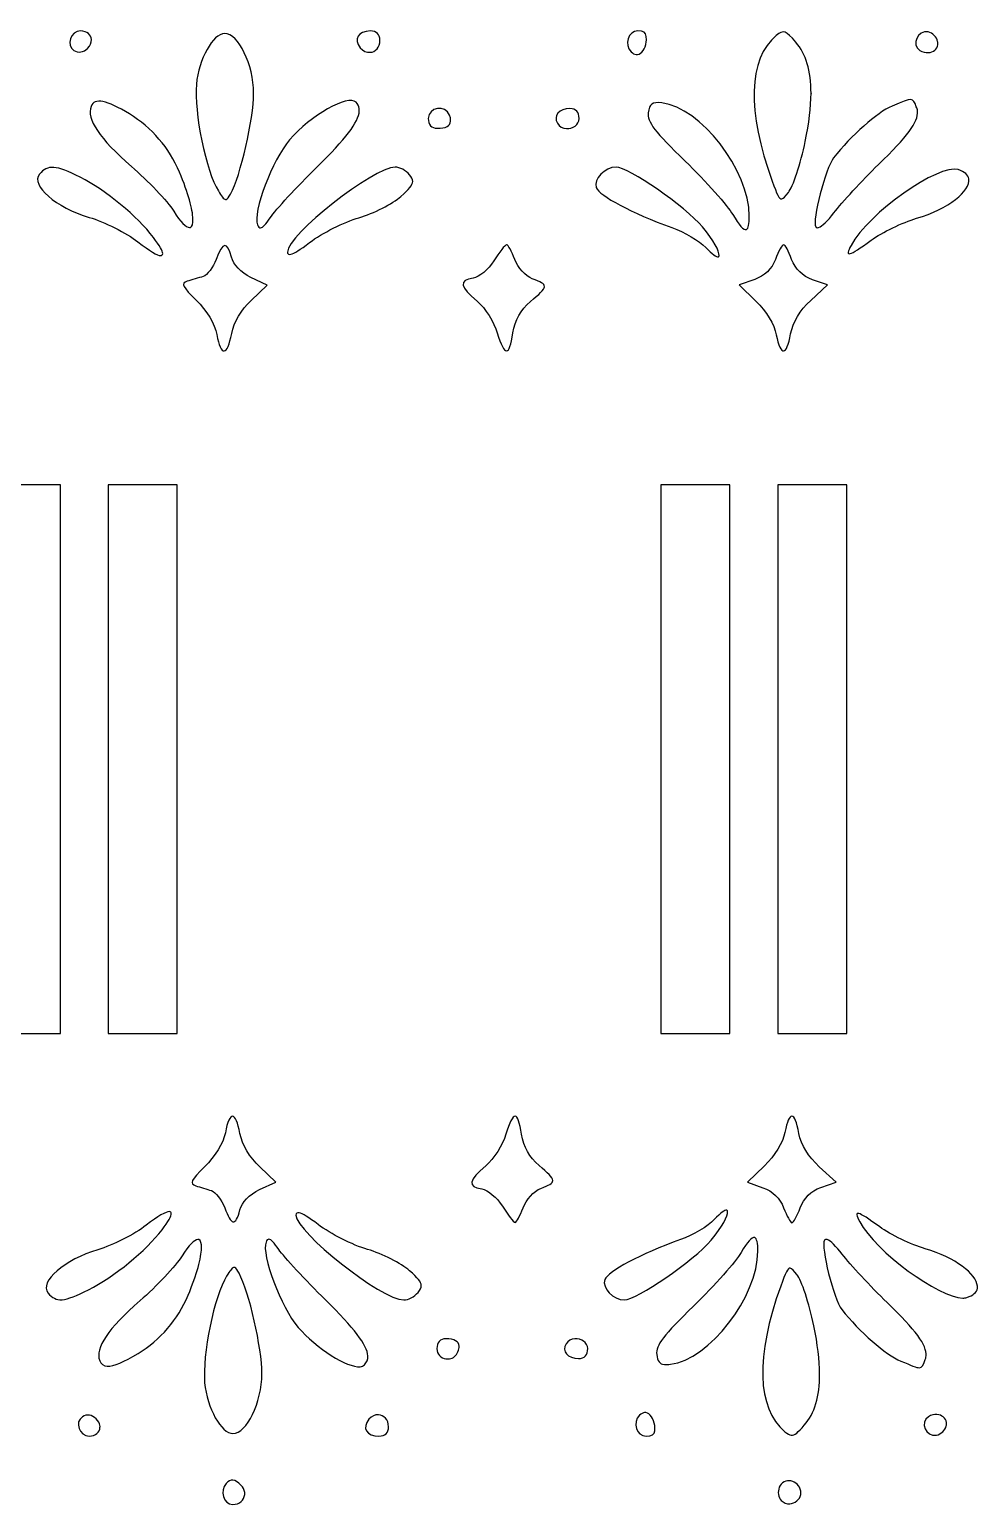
# Model space of a CAD drawing. Header units: centimetres. Extents: x -10 to 10, y -12.4 to 12.4.
# Drawn here: x -2.669 to -0.205, y -12.237 to -8.403 of the extents above; entities that cross this region are included whole.
import ezdxf

# ---------------------------------------------------------------- set-up
doc = ezdxf.new("R2010")
doc.units = ezdxf.units.CM
doc.header["$MEASUREMENT"] = 0
doc.layers.add('Layer 1', color=7, linetype='Continuous')

msp = doc.modelspace()

# ---------------------------------------------------------------- linework, layer by layer
at = {"layer": 'Layer 1', "color": 37, "lineweight": 25}
for points, knots in [([(-2.5084, -8.42909), (-2.508, -8.43642), (-2.51094, -8.44486), (-2.51832, -8.45224), (-2.51832, -8.45224), (-2.52375, -8.45767), (-2.52955, -8.46036), (-2.53568, -8.46134), (-2.53568, -8.46134), (-2.5418, -8.46232), (-2.54833, -8.46064), (-2.55387, -8.45721), (-2.55387, -8.45721), (-2.57538, -8.44391), (-2.56229, -8.40677), (-2.53651, -8.40677), (-2.53651, -8.40677), (-2.51917, -8.40677), (-2.50907, -8.41688), (-2.5084, -8.42909)], [0, 0, 0, 0, 0.1666667, 0.1666667, 0.1666667, 0.1666667, 0.3333333, 0.3333333, 0.3333333, 0.3333333, 0.5, 0.5, 0.5, 0.5, 0.6666667, 0.6666667, 0.6666667, 0.6666667, 1, 1, 1, 1]), ([(-2.08672, -8.56883), (-2.08672, -8.63597), (-2.1206, -8.78362), (-2.14708, -8.83093), (-2.14708, -8.83093), (-2.15125, -8.83838), (-2.15478, -8.84351), (-2.15783, -8.84499), (-2.15783, -8.84499), (-2.15884, -8.84548), (-2.15923, -8.84525), (-2.16032, -8.84499), (-2.16032, -8.84499), (-2.16468, -8.84392), (-2.16973, -8.83646), (-2.17851, -8.82267), (-2.17851, -8.82267), (-2.20997, -8.77325), (-2.2424, -8.61677), (-2.23556, -8.54568), (-2.23556, -8.54568), (-2.2292, -8.47945), (-2.19261, -8.41339), (-2.16197, -8.41339), (-2.16197, -8.41339), (-2.12634, -8.41339), (-2.08673, -8.49434), (-2.08673, -8.56883), (-2.08673, -8.56883), (-2.08673, -8.56883), (-2.08672, -8.56883), (-2.08672, -8.56883)], [0, 0, 0, 0, 0.1111111, 0.1111111, 0.1111111, 0.1111111, 0.2222222, 0.2222222, 0.2222222, 0.2222222, 0.3333333, 0.3333333, 0.3333333, 0.3333333, 0.4444444, 0.4444444, 0.4444444, 0.4444444, 0.5555556, 0.5555556, 0.5555556, 0.5555556, 0.6666667, 0.6666667, 0.6666667, 0.6666667, 0.7777778, 0.7777778, 0.7777778, 0.7777778, 1, 1, 1, 1]), ([(-1.75848, -8.43075), (-1.75848, -8.44986), (-1.77011, -8.46147), (-1.78411, -8.46217), (-1.78411, -8.46217), (-1.79251, -8.46259), (-1.80258, -8.45922), (-1.80974, -8.45059), (-1.80974, -8.45059), (-1.82829, -8.42823), (-1.81514, -8.40677), (-1.78328, -8.40677), (-1.78328, -8.40677), (-1.76765, -8.40677), (-1.75848, -8.4155), (-1.75848, -8.43075)], [0, 0, 0, 0, 0.2, 0.2, 0.2, 0.2, 0.4, 0.4, 0.4, 0.4, 0.6, 0.6, 0.6, 0.6, 1, 1, 1, 1]), ([(-1.06642, -8.42083), (-1.06602, -8.42437), (-1.06565, -8.42973), (-1.06642, -8.43489), (-1.06642, -8.43489), (-1.06917, -8.45359), (-1.07816, -8.46593), (-1.08875, -8.46796), (-1.08875, -8.46796), (-1.09026, -8.46825), (-1.09132, -8.46812), (-1.09288, -8.46796), (-1.09288, -8.46796), (-1.097, -8.46759), (-1.10152, -8.46511), (-1.10528, -8.46135), (-1.10528, -8.46135), (-1.12475, -8.44188), (-1.11356, -8.40678), (-1.08792, -8.40678), (-1.08792, -8.40678), (-1.07318, -8.40678), (-1.06761, -8.41022), (-1.06642, -8.42084), (-1.06642, -8.42084), (-1.06642, -8.42084), (-1.06642, -8.42083), (-1.06642, -8.42083)], [0, 0, 0, 0, 0.125, 0.125, 0.125, 0.125, 0.25, 0.25, 0.25, 0.25, 0.375, 0.375, 0.375, 0.375, 0.5, 0.5, 0.5, 0.5, 0.625, 0.625, 0.625, 0.625, 0.75, 0.75, 0.75, 0.75, 1, 1, 1, 1]), ([(-0.63813, -8.56883), (-0.63839, -8.6043), (-0.64309, -8.64638), (-0.65301, -8.69368), (-0.65301, -8.69368), (-0.66533, -8.75236), (-0.68495, -8.81212), (-0.69683, -8.8268), (-0.69683, -8.8268), (-0.70485, -8.83672), (-0.7099, -8.84236), (-0.71419, -8.84334), (-0.71419, -8.84334), (-0.72135, -8.84497), (-0.7264, -8.83166), (-0.73899, -8.79704), (-0.73899, -8.79704), (-0.80518, -8.61505), (-0.80139, -8.47906), (-0.72824, -8.41836), (-0.72824, -8.41836), (-0.7096, -8.40289), (-0.70356, -8.40577), (-0.6778, -8.43572), (-0.6778, -8.43572), (-0.65078, -8.46714), (-0.63772, -8.50973), (-0.63811, -8.56884), (-0.63811, -8.56884), (-0.63811, -8.56884), (-0.63813, -8.56883), (-0.63813, -8.56883)], [0, 0, 0, 0, 0.1111111, 0.1111111, 0.1111111, 0.1111111, 0.2222222, 0.2222222, 0.2222222, 0.2222222, 0.3333333, 0.3333333, 0.3333333, 0.3333333, 0.4444444, 0.4444444, 0.4444444, 0.4444444, 0.5555556, 0.5555556, 0.5555556, 0.5555556, 0.6666667, 0.6666667, 0.6666667, 0.6666667, 0.7777778, 0.7777778, 0.7777778, 0.7777778, 1, 1, 1, 1]), ([(-0.30823, -8.44232), (-0.30992, -8.45394), (-0.32054, -8.46185), (-0.33303, -8.46299), (-0.33303, -8.46299), (-0.34053, -8.46367), (-0.34762, -8.46199), (-0.35535, -8.4572), (-0.35535, -8.4572), (-0.37828, -8.44303), (-0.36083, -8.40405), (-0.33385, -8.40924), (-0.33385, -8.40924), (-0.32175, -8.41157), (-0.31121, -8.42284), (-0.30905, -8.43404), (-0.30905, -8.43404), (-0.30847, -8.43704), (-0.30783, -8.43965), (-0.30823, -8.44231), (-0.30823, -8.44231), (-0.30823, -8.44231), (-0.30823, -8.44232), (-0.30823, -8.44232)], [0, 0, 0, 0, 0.1428571, 0.1428571, 0.1428571, 0.1428571, 0.2857143, 0.2857143, 0.2857143, 0.2857143, 0.4285714, 0.4285714, 0.4285714, 0.4285714, 0.5714286, 0.5714286, 0.5714286, 0.5714286, 0.7142857, 0.7142857, 0.7142857, 0.7142857, 1, 1, 1, 1]), ([(-2.24465, -8.89542), (-2.24439, -8.90729), (-2.24653, -8.91588), (-2.25126, -8.91774), (-2.25126, -8.91774), (-2.25224, -8.91813), (-2.25256, -8.91785), (-2.25375, -8.91774), (-2.25375, -8.91774), (-2.26214, -8.917), (-2.27658, -8.90357), (-2.29426, -8.87557), (-2.29426, -8.87557), (-2.31141, -8.8484), (-2.36141, -8.79624), (-2.40423, -8.75899), (-2.40423, -8.75899), (-2.48752, -8.68655), (-2.52169, -8.63517), (-2.50924, -8.60272), (-2.50924, -8.60272), (-2.50041, -8.5797), (-2.46898, -8.58637), (-2.4092, -8.62256), (-2.4092, -8.62256), (-2.35181, -8.6573), (-2.3061, -8.71075), (-2.27939, -8.77387), (-2.27939, -8.77387), (-2.25636, -8.8283), (-2.24499, -8.8708), (-2.24466, -8.89541), (-2.24466, -8.89541), (-2.24466, -8.89541), (-2.24465, -8.89542), (-2.24465, -8.89542)], [0, 0, 0, 0, 0.1, 0.1, 0.1, 0.1, 0.2, 0.2, 0.2, 0.2, 0.3, 0.3, 0.3, 0.3, 0.4, 0.4, 0.4, 0.4, 0.5, 0.5, 0.5, 0.5, 0.6, 0.6, 0.6, 0.6, 0.7, 0.7, 0.7, 0.7, 0.8, 0.8, 0.8, 0.8, 1, 1, 1, 1]), ([(-1.81222, -8.60851), (-1.81193, -8.61061), (-1.81222, -8.61277), (-1.81222, -8.61512), (-1.81222, -8.61512), (-1.81378, -8.64332), (-1.84815, -8.68781), (-1.92219, -8.76064), (-1.92219, -8.76064), (-1.97518, -8.81275), (-2.02943, -8.87163), (-2.04373, -8.8921), (-2.04373, -8.8921), (-2.05585, -8.90945), (-2.06303, -8.91795), (-2.06853, -8.91856), (-2.06853, -8.91856), (-2.07183, -8.91893), (-2.07482, -8.91628), (-2.0768, -8.91112), (-2.0768, -8.91112), (-2.08954, -8.87791), (-2.03825, -8.74206), (-1.99329, -8.68953), (-1.99329, -8.68953), (-1.93923, -8.62638), (-1.84132, -8.57113), (-1.82048, -8.59196), (-1.82048, -8.59196), (-1.8157, -8.59674), (-1.8131, -8.60221), (-1.81221, -8.6085), (-1.81221, -8.6085), (-1.81221, -8.6085), (-1.81222, -8.60851), (-1.81222, -8.60851)], [0, 0, 0, 0, 0.1, 0.1, 0.1, 0.1, 0.2, 0.2, 0.2, 0.2, 0.3, 0.3, 0.3, 0.3, 0.4, 0.4, 0.4, 0.4, 0.5, 0.5, 0.5, 0.5, 0.6, 0.6, 0.6, 0.6, 0.7, 0.7, 0.7, 0.7, 0.8, 0.8, 0.8, 0.8, 1, 1, 1, 1]), ([(-0.36115, -8.61513), (-0.35919, -8.64375), (-0.38773, -8.68143), (-0.46285, -8.75404), (-0.46285, -8.75404), (-0.50599, -8.79573), (-0.55758, -8.85253), (-0.57861, -8.87972), (-0.57861, -8.87972), (-0.59459, -8.90038), (-0.60957, -8.91506), (-0.6183, -8.91775), (-0.6183, -8.91775), (-0.62121, -8.91865), (-0.62462, -8.91791), (-0.62574, -8.9161), (-0.62574, -8.9161), (-0.63576, -8.89989), (-0.60026, -8.76308), (-0.57944, -8.73668), (-0.57944, -8.73668), (-0.53394, -8.67902), (-0.46645, -8.61827), (-0.4273, -8.60191), (-0.4273, -8.60191), (-0.37257, -8.57904), (-0.37375, -8.57936), (-0.36446, -8.60356), (-0.36446, -8.60356), (-0.363, -8.60735), (-0.36143, -8.61104), (-0.36115, -8.61514), (-0.36115, -8.61514), (-0.36115, -8.61514), (-0.36115, -8.61513), (-0.36115, -8.61513)], [0, 0, 0, 0, 0.1, 0.1, 0.1, 0.1, 0.2, 0.2, 0.2, 0.2, 0.3, 0.3, 0.3, 0.3, 0.4, 0.4, 0.4, 0.4, 0.5, 0.5, 0.5, 0.5, 0.6, 0.6, 0.6, 0.6, 0.7, 0.7, 0.7, 0.7, 0.8, 0.8, 0.8, 0.8, 1, 1, 1, 1]), ([(-1.57492, -8.63415), (-1.57436, -8.6367), (-1.57492, -8.63953), (-1.57492, -8.64159), (-1.57492, -8.64159), (-1.57558, -8.65394), (-1.58729, -8.65978), (-1.60965, -8.65978), (-1.60965, -8.65978), (-1.62439, -8.65978), (-1.6328, -8.65023), (-1.6328, -8.63415), (-1.6328, -8.63415), (-1.6328, -8.60472), (-1.58813, -8.59794), (-1.5774, -8.62588), (-1.5774, -8.62588), (-1.57634, -8.62866), (-1.57547, -8.63159), (-1.57491, -8.63415), (-1.57491, -8.63415), (-1.57491, -8.63415), (-1.57492, -8.63415), (-1.57492, -8.63415)], [0, 0, 0, 0, 0.1428571, 0.1428571, 0.1428571, 0.1428571, 0.2857143, 0.2857143, 0.2857143, 0.2857143, 0.4285714, 0.4285714, 0.4285714, 0.4285714, 0.5714286, 0.5714286, 0.5714286, 0.5714286, 0.7142857, 0.7142857, 0.7142857, 0.7142857, 1, 1, 1, 1]), ([(-1.24088, -8.63415), (-1.24088, -8.6509), (-1.258, -8.66128), (-1.27395, -8.66061), (-1.27395, -8.66061), (-1.28352, -8.66021), (-1.29164, -8.65539), (-1.2971, -8.64655), (-1.2971, -8.64655), (-1.30877, -8.62768), (-1.29261, -8.60852), (-1.26485, -8.60852), (-1.26485, -8.60852), (-1.24875, -8.60852), (-1.24087, -8.61757), (-1.24087, -8.63415), (-1.24087, -8.63415), (-1.24087, -8.63415), (-1.24088, -8.63415), (-1.24088, -8.63415)], [0, 0, 0, 0, 0.1666667, 0.1666667, 0.1666667, 0.1666667, 0.3333333, 0.3333333, 0.3333333, 0.3333333, 0.5, 0.5, 0.5, 0.5, 0.6666667, 0.6666667, 0.6666667, 0.6666667, 1, 1, 1, 1]), ([(-0.79853, -8.88798), (-0.79853, -8.90865), (-0.80038, -8.92079), (-0.80597, -8.92271), (-0.80597, -8.92271), (-0.81314, -8.92517), (-0.82524, -8.91232), (-0.84152, -8.88385), (-0.84152, -8.88385), (-0.85444, -8.86127), (-0.9104, -8.79832), (-0.96554, -8.74494), (-0.96554, -8.74494), (-1.04305, -8.66991), (-1.06469, -8.64191), (-1.06145, -8.61926), (-1.06145, -8.61926), (-1.05817, -8.59635), (-1.05057, -8.59083), (-1.0259, -8.59363), (-1.0259, -8.59363), (-0.92537, -8.605), (-0.79852, -8.76883), (-0.79852, -8.88798), (-0.79852, -8.88798), (-0.79852, -8.88798), (-0.79853, -8.88798), (-0.79853, -8.88798)], [0, 0, 0, 0, 0.125, 0.125, 0.125, 0.125, 0.25, 0.25, 0.25, 0.25, 0.375, 0.375, 0.375, 0.375, 0.5, 0.5, 0.5, 0.5, 0.625, 0.625, 0.625, 0.625, 0.75, 0.75, 0.75, 0.75, 1, 1, 1, 1]), ([(-2.32319, -8.98555), (-2.32345, -8.98829), (-2.32528, -8.99039), (-2.32815, -8.99051), (-2.32815, -8.99051), (-2.33677, -8.99088), (-2.35653, -8.97912), (-2.38768, -8.95496), (-2.38768, -8.95496), (-2.41768, -8.9317), (-2.47498, -8.9027), (-2.51419, -8.89129), (-2.51419, -8.89129), (-2.60032, -8.86625), (-2.66729, -8.80791), (-2.64317, -8.77884), (-2.64317, -8.77884), (-2.62226, -8.75366), (-2.60009, -8.75516), (-2.53734, -8.78711), (-2.53734, -8.78711), (-2.46979, -8.8215), (-2.38904, -8.88849), (-2.34717, -8.94338), (-2.34717, -8.94338), (-2.33071, -8.96496), (-2.32287, -8.97897), (-2.32319, -8.98555)], [0, 0, 0, 0, 0.125, 0.125, 0.125, 0.125, 0.25, 0.25, 0.25, 0.25, 0.375, 0.375, 0.375, 0.375, 0.5, 0.5, 0.5, 0.5, 0.625, 0.625, 0.625, 0.625, 0.75, 0.75, 0.75, 0.75, 1, 1, 1, 1]), ([(-1.67331, -8.79786), (-1.67365, -8.80706), (-1.68263, -8.81772), (-1.7039, -8.83672), (-1.7039, -8.83672), (-1.7256, -8.8561), (-1.77461, -8.88095), (-1.81304, -8.89212), (-1.81304, -8.89212), (-1.85147, -8.90329), (-1.90948, -8.9324), (-1.9412, -8.95661), (-1.9412, -8.95661), (-1.96657, -8.97598), (-1.98142, -8.98554), (-1.98998, -8.9872), (-1.98998, -8.9872), (-1.99511, -8.9882), (-1.99907, -8.98646), (-1.99907, -8.98141), (-1.99907, -8.98141), (-1.99907, -8.9364), (-1.77623, -8.76098), (-1.71878, -8.76065), (-1.71878, -8.76065), (-1.70747, -8.76057), (-1.69087, -8.76928), (-1.68157, -8.78049), (-1.68157, -8.78049), (-1.67611, -8.78708), (-1.67311, -8.79233), (-1.6733, -8.79785), (-1.6733, -8.79785), (-1.6733, -8.79785), (-1.67331, -8.79786), (-1.67331, -8.79786)], [0, 0, 0, 0, 0.1, 0.1, 0.1, 0.1, 0.2, 0.2, 0.2, 0.2, 0.3, 0.3, 0.3, 0.3, 0.4, 0.4, 0.4, 0.4, 0.5, 0.5, 0.5, 0.5, 0.6, 0.6, 0.6, 0.6, 0.7, 0.7, 0.7, 0.7, 0.8, 0.8, 0.8, 0.8, 1, 1, 1, 1]), ([(-0.87708, -8.99051), (-0.87734, -8.99243), (-0.87708, -8.99355), (-0.87872, -8.99382), (-0.87872, -8.99382), (-0.88341, -8.99464), (-0.8951, -8.98761), (-0.91179, -8.96984), (-0.91179, -8.96984), (-0.92834, -8.95223), (-0.96747, -8.9292), (-0.99943, -8.91775), (-0.99943, -8.91775), (-1.10452, -8.8801), (-1.18785, -8.83538), (-1.19621, -8.81357), (-1.19621, -8.81357), (-1.20452, -8.79192), (-1.17345, -8.76065), (-1.14495, -8.76065), (-1.14495, -8.76065), (-1.11282, -8.76065), (-0.96545, -8.86258), (-0.92005, -8.91609), (-0.92005, -8.91609), (-0.89074, -8.95064), (-0.8758, -8.98062), (-0.87706, -8.9905), (-0.87706, -8.9905), (-0.87706, -8.9905), (-0.87708, -8.99051), (-0.87708, -8.99051)], [0, 0, 0, 0, 0.1111111, 0.1111111, 0.1111111, 0.1111111, 0.2222222, 0.2222222, 0.2222222, 0.2222222, 0.3333333, 0.3333333, 0.3333333, 0.3333333, 0.4444444, 0.4444444, 0.4444444, 0.4444444, 0.5555556, 0.5555556, 0.5555556, 0.5555556, 0.6666667, 0.6666667, 0.6666667, 0.6666667, 0.7777778, 0.7777778, 0.7777778, 0.7777778, 1, 1, 1, 1]), ([(-0.22803, -8.79124), (-0.2234, -8.82228), (-0.28018, -8.8695), (-0.36363, -8.89377), (-0.36363, -8.89377), (-0.40016, -8.90438), (-0.45352, -8.93029), (-0.48187, -8.95082), (-0.48187, -8.95082), (-0.51188, -8.97256), (-0.52867, -8.98343), (-0.53644, -8.98555), (-0.53644, -8.98555), (-0.5442, -8.98766), (-0.54262, -8.9802), (-0.53395, -8.96405), (-0.53395, -8.96405), (-0.48924, -8.8805), (-0.30614, -8.75113), (-0.25531, -8.76727), (-0.25531, -8.76727), (-0.23891, -8.77247), (-0.22957, -8.78091), (-0.22803, -8.79125), (-0.22803, -8.79125), (-0.22803, -8.79125), (-0.22803, -8.79124), (-0.22803, -8.79124)], [0, 0, 0, 0, 0.125, 0.125, 0.125, 0.125, 0.25, 0.25, 0.25, 0.25, 0.375, 0.375, 0.375, 0.375, 0.5, 0.5, 0.5, 0.5, 0.625, 0.625, 0.625, 0.625, 0.75, 0.75, 0.75, 0.75, 1, 1, 1, 1]), ([(-2.05117, -9.0674), (-2.05117, -9.0674), (-2.09334, -9.10709), (-2.09334, -9.10709), (-2.09334, -9.10709), (-2.11946, -9.13173), (-2.13832, -9.16397), (-2.14378, -9.19308), (-2.14378, -9.19308), (-2.14934, -9.22275), (-2.15678, -9.23812), (-2.16362, -9.23856), (-2.16362, -9.23856), (-2.17046, -9.23899), (-2.17717, -9.22473), (-2.18264, -9.19557), (-2.18264, -9.19557), (-2.18778, -9.16814), (-2.20862, -9.13326), (-2.23556, -9.1071), (-2.23556, -9.1071), (-2.27145, -9.07224), (-2.27625, -9.0628), (-2.25954, -9.05749), (-2.25954, -9.05749), (-2.24819, -9.05388), (-2.22923, -9.04858), (-2.2182, -9.04509), (-2.2182, -9.04509), (-2.20716, -9.0416), (-2.19216, -9.02127), (-2.1843, -9.00044), (-2.1843, -9.00044), (-2.16684, -8.95418), (-2.15517, -8.95261), (-2.14461, -8.99465), (-2.14461, -8.99465), (-2.13971, -9.01419), (-2.12037, -9.03507), (-2.09418, -9.04757), (-2.09418, -9.04757), (-2.09418, -9.04757), (-2.05119, -9.06741), (-2.05119, -9.06741), (-2.05119, -9.06741), (-2.05119, -9.06741), (-2.05117, -9.0674), (-2.05117, -9.0674)], [0, 0, 0, 0, 0.0769231, 0.0769231, 0.0769231, 0.0769231, 0.1538462, 0.1538462, 0.1538462, 0.1538462, 0.2307692, 0.2307692, 0.2307692, 0.2307692, 0.3076923, 0.3076923, 0.3076923, 0.3076923, 0.3846154, 0.3846154, 0.3846154, 0.3846154, 0.4615385, 0.4615385, 0.4615385, 0.4615385, 0.5384615, 0.5384615, 0.5384615, 0.5384615, 0.6153846, 0.6153846, 0.6153846, 0.6153846, 0.6923077, 0.6923077, 0.6923077, 0.6923077, 0.7692308, 0.7692308, 0.7692308, 0.7692308, 0.8461538, 0.8461538, 0.8461538, 0.8461538, 1, 1, 1, 1]), ([(-1.33101, -9.07153), (-1.33172, -9.07951), (-1.34427, -9.09094), (-1.36739, -9.11039), (-1.36739, -9.11039), (-1.39292, -9.13187), (-1.40755, -9.15819), (-1.41287, -9.19142), (-1.41287, -9.19142), (-1.41788, -9.22274), (-1.42284, -9.23853), (-1.42941, -9.23855), (-1.42941, -9.23855), (-1.43596, -9.23857), (-1.44398, -9.22281), (-1.45339, -9.19142), (-1.45339, -9.19142), (-1.46156, -9.16413), (-1.48475, -9.127), (-1.50548, -9.10956), (-1.50548, -9.10956), (-1.55041, -9.07175), (-1.55445, -9.05467), (-1.51623, -9.0492), (-1.51623, -9.0492), (-1.50071, -9.04698), (-1.47649, -9.02686), (-1.46249, -9.00455), (-1.46249, -9.00455), (-1.44848, -8.98223), (-1.4331, -8.96265), (-1.42942, -8.96238), (-1.42942, -8.96238), (-1.42573, -8.96211), (-1.41577, -8.97964), (-1.40792, -9.00041), (-1.40792, -9.00041), (-1.39993, -9.02157), (-1.38078, -9.04387), (-1.36244, -9.05085), (-1.36244, -9.05085), (-1.34173, -9.05873), (-1.33031, -9.06354), (-1.33102, -9.07152), (-1.33102, -9.07152), (-1.33102, -9.07152), (-1.33101, -9.07153), (-1.33101, -9.07153)], [0, 0, 0, 0, 0.0769231, 0.0769231, 0.0769231, 0.0769231, 0.1538462, 0.1538462, 0.1538462, 0.1538462, 0.2307692, 0.2307692, 0.2307692, 0.2307692, 0.3076923, 0.3076923, 0.3076923, 0.3076923, 0.3846154, 0.3846154, 0.3846154, 0.3846154, 0.4615385, 0.4615385, 0.4615385, 0.4615385, 0.5384615, 0.5384615, 0.5384615, 0.5384615, 0.6153846, 0.6153846, 0.6153846, 0.6153846, 0.6923077, 0.6923077, 0.6923077, 0.6923077, 0.7692308, 0.7692308, 0.7692308, 0.7692308, 0.8461538, 0.8461538, 0.8461538, 0.8461538, 1, 1, 1, 1]), ([(-0.59513, -9.06657), (-0.59513, -9.06657), (-0.63895, -9.10708), (-0.63895, -9.10708), (-0.63895, -9.10708), (-0.66715, -9.13291), (-0.68543, -9.16403), (-0.69104, -9.1939), (-0.69104, -9.1939), (-0.69654, -9.22323), (-0.70272, -9.23818), (-0.70923, -9.23855), (-0.70923, -9.23855), (-0.71575, -9.23892), (-0.72288, -9.22498), (-0.72825, -9.19638), (-0.72825, -9.19638), (-0.73319, -9.17004), (-0.75483, -9.13514), (-0.78117, -9.10956), (-0.78117, -9.10956), (-0.78117, -9.10956), (-0.82499, -9.06657), (-0.82499, -9.06657), (-0.82499, -9.06657), (-0.82499, -9.06657), (-0.78448, -9.05251), (-0.78448, -9.05251), (-0.78448, -9.05251), (-0.75882, -9.04357), (-0.74014, -9.02533), (-0.73074, -9.00042), (-0.73074, -9.00042), (-0.72281, -8.9794), (-0.71315, -8.96239), (-0.70924, -8.96239), (-0.70924, -8.96239), (-0.70534, -8.96239), (-0.6965, -8.9794), (-0.68857, -9.00042), (-0.68857, -9.00042), (-0.67913, -9.02543), (-0.65997, -9.04428), (-0.634, -9.05334), (-0.634, -9.05334), (-0.634, -9.05334), (-0.59514, -9.06657), (-0.59514, -9.06657), (-0.59514, -9.06657), (-0.59514, -9.06657), (-0.59513, -9.06657), (-0.59513, -9.06657)], [0, 0, 0, 0, 0.0714286, 0.0714286, 0.0714286, 0.0714286, 0.1428571, 0.1428571, 0.1428571, 0.1428571, 0.2142857, 0.2142857, 0.2142857, 0.2142857, 0.2857143, 0.2857143, 0.2857143, 0.2857143, 0.3571429, 0.3571429, 0.3571429, 0.3571429, 0.4285714, 0.4285714, 0.4285714, 0.4285714, 0.5, 0.5, 0.5, 0.5, 0.5714286, 0.5714286, 0.5714286, 0.5714286, 0.6428571, 0.6428571, 0.6428571, 0.6428571, 0.7142857, 0.7142857, 0.7142857, 0.7142857, 0.7857143, 0.7857143, 0.7857143, 0.7857143, 0.8571429, 0.8571429, 0.8571429, 0.8571429, 1, 1, 1, 1]), ([(-2.58861, -9.58665), (-2.58861, -9.58665), (-2.58861, -11.01292), (-2.58861, -11.01292), (-2.58861, -11.01292), (-2.58861, -11.01292), (-2.76886, -11.01292), (-2.76886, -11.01292), (-2.76886, -11.01292), (-2.76886, -11.01292), (-2.76886, -9.58665), (-2.76886, -9.58665), (-2.76886, -9.58665), (-2.76886, -9.58665), (-2.58861, -9.58665), (-2.58861, -9.58665)], [0, 0, 0, 0, 0.2, 0.2, 0.2, 0.2, 0.4, 0.4, 0.4, 0.4, 0.6, 0.6, 0.6, 0.6, 1, 1, 1, 1]), ([(-2.28516, -9.58665), (-2.28516, -9.58665), (-2.28516, -11.01292), (-2.28516, -11.01292), (-2.28516, -11.01292), (-2.28516, -11.01292), (-2.46458, -11.01292), (-2.46458, -11.01292), (-2.46458, -11.01292), (-2.46458, -11.01292), (-2.46458, -9.58665), (-2.46458, -9.58665), (-2.46458, -9.58665), (-2.46458, -9.58665), (-2.28516, -9.58665), (-2.28516, -9.58665)], [0, 0, 0, 0, 0.2, 0.2, 0.2, 0.2, 0.4, 0.4, 0.4, 0.4, 0.6, 0.6, 0.6, 0.6, 1, 1, 1, 1]), ([(-0.84897, -9.58665), (-0.84897, -9.58665), (-0.84897, -11.01292), (-0.84897, -11.01292), (-0.84897, -11.01292), (-0.84897, -11.01292), (-1.02839, -11.01292), (-1.02839, -11.01292), (-1.02839, -11.01292), (-1.02839, -11.01292), (-1.02839, -9.58665), (-1.02839, -9.58665), (-1.02839, -9.58665), (-1.02839, -9.58665), (-0.84897, -9.58665), (-0.84897, -9.58665)], [0, 0, 0, 0, 0.2, 0.2, 0.2, 0.2, 0.4, 0.4, 0.4, 0.4, 0.6, 0.6, 0.6, 0.6, 1, 1, 1, 1]), ([(-0.5447, -9.58665), (-0.5447, -9.58665), (-0.5447, -11.01292), (-0.5447, -11.01292), (-0.5447, -11.01292), (-0.5447, -11.01292), (-0.72412, -11.01292), (-0.72412, -11.01292), (-0.72412, -11.01292), (-0.72412, -11.01292), (-0.72412, -9.58665), (-0.72412, -9.58665), (-0.72412, -9.58665), (-0.72412, -9.58665), (-0.5447, -9.58665), (-0.5447, -9.58665)], [0, 0, 0, 0, 0.2, 0.2, 0.2, 0.2, 0.4, 0.4, 0.4, 0.4, 0.6, 0.6, 0.6, 0.6, 1, 1, 1, 1]), ([(-2.02885, -11.39904), (-2.02885, -11.39904), (-2.07184, -11.41888), (-2.07184, -11.41888), (-2.07184, -11.41888), (-2.09804, -11.43138), (-2.11738, -11.45225), (-2.12228, -11.4718), (-2.12228, -11.4718), (-2.12756, -11.49282), (-2.13407, -11.50345), (-2.14047, -11.50239), (-2.14047, -11.50239), (-2.14686, -11.50133), (-2.15324, -11.48914), (-2.16197, -11.46601), (-2.16197, -11.46601), (-2.16983, -11.44518), (-2.18566, -11.42485), (-2.1967, -11.42136), (-2.1967, -11.42136), (-2.20774, -11.41787), (-2.22587, -11.41257), (-2.23721, -11.40896), (-2.23721, -11.40896), (-2.25392, -11.40364), (-2.24995, -11.3942), (-2.21406, -11.35935), (-2.21406, -11.35935), (-2.18713, -11.33319), (-2.16546, -11.29832), (-2.16032, -11.27088), (-2.16032, -11.27088), (-2.15485, -11.24172), (-2.14814, -11.22746), (-2.1413, -11.22789), (-2.1413, -11.22789), (-2.13446, -11.22832), (-2.12785, -11.2437), (-2.12228, -11.27337), (-2.12228, -11.27337), (-2.11682, -11.30247), (-2.09714, -11.33472), (-2.07102, -11.35936), (-2.07102, -11.35936), (-2.07102, -11.35936), (-2.02885, -11.39905), (-2.02885, -11.39905), (-2.02885, -11.39905), (-2.02885, -11.39905), (-2.02885, -11.39904), (-2.02885, -11.39904)], [0, 0, 0, 0, 0.0714286, 0.0714286, 0.0714286, 0.0714286, 0.1428571, 0.1428571, 0.1428571, 0.1428571, 0.2142857, 0.2142857, 0.2142857, 0.2142857, 0.2857143, 0.2857143, 0.2857143, 0.2857143, 0.3571429, 0.3571429, 0.3571429, 0.3571429, 0.4285714, 0.4285714, 0.4285714, 0.4285714, 0.5, 0.5, 0.5, 0.5, 0.5714286, 0.5714286, 0.5714286, 0.5714286, 0.6428571, 0.6428571, 0.6428571, 0.6428571, 0.7142857, 0.7142857, 0.7142857, 0.7142857, 0.7857143, 0.7857143, 0.7857143, 0.7857143, 0.8571429, 0.8571429, 0.8571429, 0.8571429, 1, 1, 1, 1]), ([(-1.30951, -11.39491), (-1.3088, -11.40289), (-1.31939, -11.40771), (-1.3401, -11.41558), (-1.3401, -11.41558), (-1.35844, -11.42255), (-1.37841, -11.44485), (-1.3864, -11.46602), (-1.3864, -11.46602), (-1.39424, -11.4868), (-1.40337, -11.50432), (-1.40707, -11.50405), (-1.40707, -11.50405), (-1.41075, -11.50379), (-1.42614, -11.4842), (-1.44014, -11.46188), (-1.44014, -11.46188), (-1.45415, -11.43957), (-1.47836, -11.41945), (-1.49388, -11.41723), (-1.49388, -11.41723), (-1.5321, -11.41176), (-1.52806, -11.39468), (-1.48313, -11.35687), (-1.48313, -11.35687), (-1.4624, -11.33943), (-1.43921, -11.3023), (-1.43104, -11.27501), (-1.43104, -11.27501), (-1.42163, -11.24362), (-1.41361, -11.22786), (-1.40706, -11.22788), (-1.40706, -11.22788), (-1.4005, -11.2279), (-1.39553, -11.24369), (-1.39052, -11.27501), (-1.39052, -11.27501), (-1.38521, -11.30824), (-1.37057, -11.33456), (-1.34505, -11.35604), (-1.34505, -11.35604), (-1.32193, -11.37549), (-1.3102, -11.38692), (-1.3095, -11.3949), (-1.3095, -11.3949), (-1.3095, -11.3949), (-1.30951, -11.39491), (-1.30951, -11.39491)], [0, 0, 0, 0, 0.0769231, 0.0769231, 0.0769231, 0.0769231, 0.1538462, 0.1538462, 0.1538462, 0.1538462, 0.2307692, 0.2307692, 0.2307692, 0.2307692, 0.3076923, 0.3076923, 0.3076923, 0.3076923, 0.3846154, 0.3846154, 0.3846154, 0.3846154, 0.4615385, 0.4615385, 0.4615385, 0.4615385, 0.5384615, 0.5384615, 0.5384615, 0.5384615, 0.6153846, 0.6153846, 0.6153846, 0.6153846, 0.6923077, 0.6923077, 0.6923077, 0.6923077, 0.7692308, 0.7692308, 0.7692308, 0.7692308, 0.8461538, 0.8461538, 0.8461538, 0.8461538, 1, 1, 1, 1]), ([(-0.57281, -11.39987), (-0.57281, -11.39987), (-0.6125, -11.4131), (-0.6125, -11.4131), (-0.6125, -11.4131), (-0.63847, -11.42216), (-0.6568, -11.441), (-0.66624, -11.46602), (-0.66624, -11.46602), (-0.67417, -11.48704), (-0.68383, -11.50488), (-0.68774, -11.50488), (-0.68774, -11.50488), (-0.69165, -11.50488), (-0.70131, -11.48704), (-0.70924, -11.46602), (-0.70924, -11.46602), (-0.71864, -11.44111), (-0.73732, -11.42287), (-0.76298, -11.41393), (-0.76298, -11.41393), (-0.76298, -11.41393), (-0.80349, -11.39987), (-0.80349, -11.39987), (-0.80349, -11.39987), (-0.80349, -11.39987), (-0.75884, -11.35688), (-0.75884, -11.35688), (-0.75884, -11.35688), (-0.7325, -11.3313), (-0.71087, -11.2964), (-0.70592, -11.27006), (-0.70592, -11.27006), (-0.70056, -11.24145), (-0.69425, -11.22752), (-0.68773, -11.22789), (-0.68773, -11.22789), (-0.68121, -11.22826), (-0.67504, -11.24321), (-0.66954, -11.27254), (-0.66954, -11.27254), (-0.66394, -11.30241), (-0.64483, -11.33352), (-0.61662, -11.35936), (-0.61662, -11.35936), (-0.61662, -11.35936), (-0.5728, -11.39987), (-0.5728, -11.39987), (-0.5728, -11.39987), (-0.5728, -11.39987), (-0.57281, -11.39987), (-0.57281, -11.39987)], [0, 0, 0, 0, 0.0714286, 0.0714286, 0.0714286, 0.0714286, 0.1428571, 0.1428571, 0.1428571, 0.1428571, 0.2142857, 0.2142857, 0.2142857, 0.2142857, 0.2857143, 0.2857143, 0.2857143, 0.2857143, 0.3571429, 0.3571429, 0.3571429, 0.3571429, 0.4285714, 0.4285714, 0.4285714, 0.4285714, 0.5, 0.5, 0.5, 0.5, 0.5714286, 0.5714286, 0.5714286, 0.5714286, 0.6428571, 0.6428571, 0.6428571, 0.6428571, 0.7142857, 0.7142857, 0.7142857, 0.7142857, 0.7857143, 0.7857143, 0.7857143, 0.7857143, 0.8571429, 0.8571429, 0.8571429, 0.8571429, 1, 1, 1, 1]), ([(-2.30087, -11.4809), (-2.30053, -11.48748), (-2.30839, -11.50148), (-2.32485, -11.52307), (-2.32485, -11.52307), (-2.36673, -11.57797), (-2.4483, -11.64495), (-2.51585, -11.67934), (-2.51585, -11.67934), (-2.54723, -11.69531), (-2.5686, -11.70383), (-2.58447, -11.70497), (-2.58447, -11.70497), (-2.60035, -11.70611), (-2.6104, -11.7002), (-2.62085, -11.68761), (-2.62085, -11.68761), (-2.64496, -11.65855), (-2.578, -11.6002), (-2.49187, -11.57516), (-2.49187, -11.57516), (-2.45267, -11.56376), (-2.39619, -11.53476), (-2.36619, -11.51149), (-2.36619, -11.51149), (-2.33504, -11.48733), (-2.31445, -11.47557), (-2.30583, -11.47594), (-2.30583, -11.47594), (-2.30296, -11.47607), (-2.30112, -11.47816), (-2.30087, -11.4809)], [0, 0, 0, 0, 0.1111111, 0.1111111, 0.1111111, 0.1111111, 0.2222222, 0.2222222, 0.2222222, 0.2222222, 0.3333333, 0.3333333, 0.3333333, 0.3333333, 0.4444444, 0.4444444, 0.4444444, 0.4444444, 0.5555556, 0.5555556, 0.5555556, 0.5555556, 0.6666667, 0.6666667, 0.6666667, 0.6666667, 0.7777778, 0.7777778, 0.7777778, 0.7777778, 1, 1, 1, 1]), ([(-1.65099, -11.66859), (-1.65073, -11.67411), (-1.6538, -11.67936), (-1.65926, -11.68595), (-1.65926, -11.68595), (-1.66856, -11.69716), (-1.68516, -11.70587), (-1.69647, -11.70579), (-1.69647, -11.70579), (-1.75392, -11.70546), (-1.97676, -11.53003), (-1.97676, -11.48503), (-1.97676, -11.48503), (-1.97676, -11.47997), (-1.97362, -11.47824), (-1.96849, -11.47924), (-1.96849, -11.47924), (-1.95993, -11.4809), (-1.94425, -11.49047), (-1.91888, -11.50983), (-1.91888, -11.50983), (-1.88716, -11.53404), (-1.82915, -11.56315), (-1.79072, -11.57432), (-1.79072, -11.57432), (-1.75229, -11.58549), (-1.70328, -11.61034), (-1.68158, -11.62972), (-1.68158, -11.62972), (-1.66031, -11.64872), (-1.65131, -11.65938), (-1.65099, -11.66858), (-1.65099, -11.66858), (-1.65099, -11.66858), (-1.65099, -11.66859), (-1.65099, -11.66859)], [0, 0, 0, 0, 0.1, 0.1, 0.1, 0.1, 0.2, 0.2, 0.2, 0.2, 0.3, 0.3, 0.3, 0.3, 0.4, 0.4, 0.4, 0.4, 0.5, 0.5, 0.5, 0.5, 0.6, 0.6, 0.6, 0.6, 0.7, 0.7, 0.7, 0.7, 0.8, 0.8, 0.8, 0.8, 1, 1, 1, 1]), ([(-0.85476, -11.47594), (-0.85352, -11.48583), (-0.86844, -11.5158), (-0.89775, -11.55035), (-0.89775, -11.55035), (-0.94315, -11.60386), (-1.09135, -11.70579), (-1.12347, -11.70579), (-1.12347, -11.70579), (-1.15198, -11.70579), (-1.18221, -11.67451), (-1.1739, -11.65287), (-1.1739, -11.65287), (-1.16554, -11.63106), (-1.08221, -11.58634), (-0.97712, -11.54869), (-0.97712, -11.54869), (-0.94516, -11.53724), (-0.90603, -11.51421), (-0.88948, -11.4966), (-0.88948, -11.4966), (-0.87279, -11.47883), (-0.86192, -11.47181), (-0.85724, -11.47262), (-0.85724, -11.47262), (-0.85568, -11.47289), (-0.85502, -11.47401), (-0.85475, -11.47593), (-0.85475, -11.47593), (-0.85475, -11.47593), (-0.85476, -11.47594), (-0.85476, -11.47594)], [0, 0, 0, 0, 0.1111111, 0.1111111, 0.1111111, 0.1111111, 0.2222222, 0.2222222, 0.2222222, 0.2222222, 0.3333333, 0.3333333, 0.3333333, 0.3333333, 0.4444444, 0.4444444, 0.4444444, 0.4444444, 0.5555556, 0.5555556, 0.5555556, 0.5555556, 0.6666667, 0.6666667, 0.6666667, 0.6666667, 0.7777778, 0.7777778, 0.7777778, 0.7777778, 1, 1, 1, 1]), ([(-0.2057, -11.66941), (-0.20544, -11.67147), (-0.20541, -11.67326), (-0.2057, -11.6752), (-0.2057, -11.6752), (-0.20723, -11.68554), (-0.21659, -11.69398), (-0.23298, -11.69918), (-0.23298, -11.69918), (-0.23616, -11.70019), (-0.23958, -11.70092), (-0.24373, -11.70083), (-0.24373, -11.70083), (-0.30591, -11.69956), (-0.4697, -11.58072), (-0.51162, -11.50239), (-0.51162, -11.50239), (-0.52027, -11.48624), (-0.52186, -11.47878), (-0.51411, -11.48089), (-0.51411, -11.48089), (-0.50634, -11.483), (-0.48955, -11.49388), (-0.45954, -11.51562), (-0.45954, -11.51562), (-0.4312, -11.53615), (-0.37783, -11.56205), (-0.3413, -11.57267), (-0.3413, -11.57267), (-0.26307, -11.59542), (-0.20841, -11.63851), (-0.2057, -11.66941)], [0, 0, 0, 0, 0.1111111, 0.1111111, 0.1111111, 0.1111111, 0.2222222, 0.2222222, 0.2222222, 0.2222222, 0.3333333, 0.3333333, 0.3333333, 0.3333333, 0.4444444, 0.4444444, 0.4444444, 0.4444444, 0.5555556, 0.5555556, 0.5555556, 0.5555556, 0.6666667, 0.6666667, 0.6666667, 0.6666667, 0.7777778, 0.7777778, 0.7777778, 0.7777778, 1, 1, 1, 1]), ([(-0.77621, -11.57846), (-0.77621, -11.69761), (-0.90306, -11.86144), (-1.00358, -11.87281), (-1.00358, -11.87281), (-1.00975, -11.87351), (-1.01505, -11.87409), (-1.01929, -11.87364), (-1.01929, -11.87364), (-1.03201, -11.87228), (-1.03668, -11.86436), (-1.03913, -11.84718), (-1.03913, -11.84718), (-1.04237, -11.82453), (-1.02073, -11.79653), (-0.94322, -11.7215), (-0.94322, -11.7215), (-0.88808, -11.66812), (-0.83295, -11.60517), (-0.82002, -11.58259), (-0.82002, -11.58259), (-0.80374, -11.55412), (-0.79164, -11.54127), (-0.78447, -11.54373), (-0.78447, -11.54373), (-0.77888, -11.54564), (-0.7762, -11.55779), (-0.7762, -11.57846), (-0.7762, -11.57846), (-0.7762, -11.57846), (-0.77621, -11.57846), (-0.77621, -11.57846)], [0, 0, 0, 0, 0.1111111, 0.1111111, 0.1111111, 0.1111111, 0.2222222, 0.2222222, 0.2222222, 0.2222222, 0.3333333, 0.3333333, 0.3333333, 0.3333333, 0.4444444, 0.4444444, 0.4444444, 0.4444444, 0.5555556, 0.5555556, 0.5555556, 0.5555556, 0.6666667, 0.6666667, 0.6666667, 0.6666667, 0.7777778, 0.7777778, 0.7777778, 0.7777778, 1, 1, 1, 1]), ([(-2.22232, -11.57102), (-2.22266, -11.59564), (-2.23401, -11.63895), (-2.25705, -11.69339), (-2.25705, -11.69339), (-2.28376, -11.7565), (-2.32947, -11.80996), (-2.38686, -11.8447), (-2.38686, -11.8447), (-2.42422, -11.86731), (-2.45052, -11.87827), (-2.46706, -11.87777), (-2.46706, -11.87777), (-2.47699, -11.87747), (-2.48359, -11.87235), (-2.4869, -11.86371), (-2.4869, -11.86371), (-2.49935, -11.83126), (-2.46519, -11.77988), (-2.38189, -11.70744), (-2.38189, -11.70744), (-2.33908, -11.6702), (-2.28989, -11.61802), (-2.27275, -11.59086), (-2.27275, -11.59086), (-2.25507, -11.56286), (-2.24062, -11.54943), (-2.23223, -11.54869), (-2.23223, -11.54869), (-2.23104, -11.54858), (-2.2299, -11.5483), (-2.22892, -11.54869), (-2.22892, -11.54869), (-2.22418, -11.55055), (-2.22205, -11.55915), (-2.22231, -11.57101), (-2.22231, -11.57101), (-2.22231, -11.57101), (-2.22232, -11.57102), (-2.22232, -11.57102)], [0, 0, 0, 0, 0.0909091, 0.0909091, 0.0909091, 0.0909091, 0.1818182, 0.1818182, 0.1818182, 0.1818182, 0.2727273, 0.2727273, 0.2727273, 0.2727273, 0.3636364, 0.3636364, 0.3636364, 0.3636364, 0.4545455, 0.4545455, 0.4545455, 0.4545455, 0.5454545, 0.5454545, 0.5454545, 0.5454545, 0.6363636, 0.6363636, 0.6363636, 0.6363636, 0.7272727, 0.7272727, 0.7272727, 0.7272727, 0.8181818, 0.8181818, 0.8181818, 0.8181818, 1, 1, 1, 1]), ([(-1.7899, -11.85131), (-1.78937, -11.86071), (-1.79262, -11.86808), (-1.79899, -11.87446), (-1.79899, -11.87446), (-1.80161, -11.87706), (-1.80496, -11.87906), (-1.80974, -11.87942), (-1.80974, -11.87942), (-1.84315, -11.88197), (-1.92366, -11.83215), (-1.97097, -11.77689), (-1.97097, -11.77689), (-2.01593, -11.72436), (-2.06722, -11.58851), (-2.05448, -11.5553), (-2.05448, -11.5553), (-2.0525, -11.55014), (-2.05034, -11.5475), (-2.04704, -11.54786), (-2.04704, -11.54786), (-2.04154, -11.54847), (-2.03353, -11.55697), (-2.02141, -11.57432), (-2.02141, -11.57432), (-2.00711, -11.5948), (-1.95286, -11.65367), (-1.89987, -11.70578), (-1.89987, -11.70578), (-1.82583, -11.7786), (-1.79148, -11.8231), (-1.7899, -11.8513), (-1.7899, -11.8513), (-1.7899, -11.8513), (-1.7899, -11.85131), (-1.7899, -11.85131)], [0, 0, 0, 0, 0.1, 0.1, 0.1, 0.1, 0.2, 0.2, 0.2, 0.2, 0.3, 0.3, 0.3, 0.3, 0.4, 0.4, 0.4, 0.4, 0.5, 0.5, 0.5, 0.5, 0.6, 0.6, 0.6, 0.6, 0.7, 0.7, 0.7, 0.7, 0.8, 0.8, 0.8, 0.8, 1, 1, 1, 1]), ([(-0.33882, -11.85131), (-0.33911, -11.8554), (-0.34067, -11.85909), (-0.34213, -11.86289), (-0.34213, -11.86289), (-0.34678, -11.87499), (-0.34855, -11.88168), (-0.35619, -11.88191), (-0.35619, -11.88191), (-0.36383, -11.88215), (-0.37761, -11.87598), (-0.40497, -11.86455), (-0.40497, -11.86455), (-0.44412, -11.84819), (-0.51244, -11.78826), (-0.55793, -11.7306), (-0.55793, -11.7306), (-0.57876, -11.7042), (-0.61342, -11.56656), (-0.6034, -11.55035), (-0.6034, -11.55035), (-0.60229, -11.54854), (-0.59887, -11.5478), (-0.59596, -11.5487), (-0.59596, -11.5487), (-0.58723, -11.5514), (-0.57308, -11.56608), (-0.5571, -11.58673), (-0.5571, -11.58673), (-0.53607, -11.61392), (-0.48366, -11.67071), (-0.44052, -11.71241), (-0.44052, -11.71241), (-0.3654, -11.78502), (-0.33687, -11.8227), (-0.33882, -11.85132), (-0.33882, -11.85132), (-0.33882, -11.85132), (-0.33882, -11.85131), (-0.33882, -11.85131)], [0, 0, 0, 0, 0.0909091, 0.0909091, 0.0909091, 0.0909091, 0.1818182, 0.1818182, 0.1818182, 0.1818182, 0.2727273, 0.2727273, 0.2727273, 0.2727273, 0.3636364, 0.3636364, 0.3636364, 0.3636364, 0.4545455, 0.4545455, 0.4545455, 0.4545455, 0.5454545, 0.5454545, 0.5454545, 0.5454545, 0.6363636, 0.6363636, 0.6363636, 0.6363636, 0.7272727, 0.7272727, 0.7272727, 0.7272727, 0.8181818, 0.8181818, 0.8181818, 0.8181818, 1, 1, 1, 1]), ([(-2.06523, -11.89762), (-2.06523, -11.97211), (-2.10484, -12.05306), (-2.14047, -12.05306), (-2.14047, -12.05306), (-2.1711, -12.05306), (-2.2077, -11.987), (-2.21406, -11.92077), (-2.21406, -11.92077), (-2.2209, -11.84968), (-2.18847, -11.6932), (-2.15701, -11.64378), (-2.15701, -11.64378), (-2.14823, -11.62999), (-2.14318, -11.62252), (-2.13882, -11.62146), (-2.13882, -11.62146), (-2.13774, -11.6212), (-2.13652, -11.62097), (-2.13551, -11.62146), (-2.13551, -11.62146), (-2.13246, -11.62293), (-2.12893, -11.6289), (-2.12476, -11.63634), (-2.12476, -11.63634), (-2.09829, -11.68366), (-2.06523, -11.83047), (-2.06523, -11.89762)], [0, 0, 0, 0, 0.125, 0.125, 0.125, 0.125, 0.25, 0.25, 0.25, 0.25, 0.375, 0.375, 0.375, 0.375, 0.5, 0.5, 0.5, 0.5, 0.625, 0.625, 0.625, 0.625, 0.75, 0.75, 0.75, 0.75, 1, 1, 1, 1]), ([(-0.61581, -11.89762), (-0.61544, -11.95673), (-0.62847, -12.00015), (-0.6555, -12.03157), (-0.6555, -12.03157), (-0.6716, -12.05029), (-0.68097, -12.05772), (-0.6894, -12.0572), (-0.6894, -12.0572), (-0.69446, -12.05689), (-0.69895, -12.05391), (-0.70594, -12.0481), (-0.70594, -12.0481), (-0.77909, -11.9874), (-0.78288, -11.85141), (-0.71669, -11.66942), (-0.71669, -11.66942), (-0.70409, -11.6348), (-0.69904, -11.62149), (-0.69189, -11.62312), (-0.69189, -11.62312), (-0.6876, -11.6241), (-0.68255, -11.62974), (-0.67453, -11.63966), (-0.67453, -11.63966), (-0.66265, -11.65433), (-0.64303, -11.7141), (-0.63071, -11.77278), (-0.63071, -11.77278), (-0.62078, -11.82009), (-0.61608, -11.86216), (-0.61583, -11.89763), (-0.61583, -11.89763), (-0.61583, -11.89763), (-0.61581, -11.89762), (-0.61581, -11.89762)], [0, 0, 0, 0, 0.1, 0.1, 0.1, 0.1, 0.2, 0.2, 0.2, 0.2, 0.3, 0.3, 0.3, 0.3, 0.4, 0.4, 0.4, 0.4, 0.5, 0.5, 0.5, 0.5, 0.6, 0.6, 0.6, 0.6, 0.7, 0.7, 0.7, 0.7, 0.8, 0.8, 0.8, 0.8, 1, 1, 1, 1]), ([(-1.5526, -11.82568), (-1.55234, -11.8298), (-1.55376, -11.83501), (-1.55591, -11.84056), (-1.55591, -11.84056), (-1.55993, -11.85104), (-1.56802, -11.85715), (-1.57741, -11.85875), (-1.57741, -11.85875), (-1.58054, -11.85928), (-1.58425, -11.85921), (-1.58733, -11.85875), (-1.58733, -11.85875), (-1.59965, -11.85696), (-1.61048, -11.847), (-1.61048, -11.83229), (-1.61048, -11.83229), (-1.61048, -11.81621), (-1.60207, -11.80666), (-1.58733, -11.80666), (-1.58733, -11.80666), (-1.56498, -11.80666), (-1.55326, -11.81332), (-1.5526, -11.82568)], [0, 0, 0, 0, 0.1428571, 0.1428571, 0.1428571, 0.1428571, 0.2857143, 0.2857143, 0.2857143, 0.2857143, 0.4285714, 0.4285714, 0.4285714, 0.4285714, 0.5714286, 0.5714286, 0.5714286, 0.5714286, 0.7142857, 0.7142857, 0.7142857, 0.7142857, 1, 1, 1, 1]), ([(-1.21856, -11.8323), (-1.21856, -11.84889), (-1.22644, -11.85793), (-1.24254, -11.85793), (-1.24254, -11.85793), (-1.2703, -11.85793), (-1.28645, -11.83877), (-1.27478, -11.8199), (-1.27478, -11.8199), (-1.26932, -11.81107), (-1.2612, -11.80707), (-1.25163, -11.80667), (-1.25163, -11.80667), (-1.23568, -11.80601), (-1.21856, -11.81556), (-1.21856, -11.8323)], [0, 0, 0, 0, 0.2, 0.2, 0.2, 0.2, 0.4, 0.4, 0.4, 0.4, 0.6, 0.6, 0.6, 0.6, 1, 1, 1, 1]), ([(-1.0441, -12.03239), (-1.04333, -12.03754), (-1.0437, -12.04208), (-1.0441, -12.04562), (-1.0441, -12.04562), (-1.04529, -12.05624), (-1.05169, -12.05968), (-1.06642, -12.05968), (-1.06642, -12.05968), (-1.09207, -12.05968), (-1.10325, -12.02458), (-1.08378, -12.00511), (-1.08378, -12.00511), (-1.08001, -12.00135), (-1.07467, -11.99887), (-1.07055, -11.9985), (-1.07055, -11.9985), (-1.06899, -11.99834), (-1.06878, -11.99821), (-1.06724, -11.9985), (-1.06724, -11.9985), (-1.05666, -12.00053), (-1.04684, -12.0137), (-1.04409, -12.0324), (-1.04409, -12.0324), (-1.04409, -12.0324), (-1.0441, -12.03239), (-1.0441, -12.03239)], [0, 0, 0, 0, 0.125, 0.125, 0.125, 0.125, 0.25, 0.25, 0.25, 0.25, 0.375, 0.375, 0.375, 0.375, 0.5, 0.5, 0.5, 0.5, 0.625, 0.625, 0.625, 0.625, 0.75, 0.75, 0.75, 0.75, 1, 1, 1, 1]), ([(-2.48608, -12.03156), (-2.48574, -12.03342), (-2.48608, -12.03552), (-2.48608, -12.03735), (-2.48608, -12.03735), (-2.48677, -12.04956), (-2.49686, -12.05967), (-2.51419, -12.05967), (-2.51419, -12.05967), (-2.53997, -12.05967), (-2.55306, -12.02254), (-2.53155, -12.00923), (-2.53155, -12.00923), (-2.52601, -12.0058), (-2.51948, -12.00412), (-2.51336, -12.0051), (-2.51336, -12.0051), (-2.50723, -12.00608), (-2.50142, -12.00959), (-2.496, -12.01502), (-2.496, -12.01502), (-2.49047, -12.02055), (-2.48708, -12.02598), (-2.48608, -12.03156)], [0, 0, 0, 0, 0.1428571, 0.1428571, 0.1428571, 0.1428571, 0.2857143, 0.2857143, 0.2857143, 0.2857143, 0.4285714, 0.4285714, 0.4285714, 0.4285714, 0.5714286, 0.5714286, 0.5714286, 0.5714286, 0.7142857, 0.7142857, 0.7142857, 0.7142857, 1, 1, 1, 1]), ([(-1.73615, -12.0357), (-1.73615, -12.05095), (-1.74532, -12.05968), (-1.76095, -12.05968), (-1.76095, -12.05968), (-1.79281, -12.05968), (-1.80596, -12.03822), (-1.78741, -12.01586), (-1.78741, -12.01586), (-1.78025, -12.00723), (-1.77101, -12.00387), (-1.76261, -12.00428), (-1.76261, -12.00428), (-1.74861, -12.00497), (-1.73615, -12.01659), (-1.73615, -12.0357)], [0, 0, 0, 0, 0.2, 0.2, 0.2, 0.2, 0.4, 0.4, 0.4, 0.4, 0.6, 0.6, 0.6, 0.6, 1, 1, 1, 1]), ([(-0.2859, -12.02412), (-0.2855, -12.02678), (-0.28622, -12.03021), (-0.28672, -12.03322), (-0.28672, -12.03322), (-0.28889, -12.04443), (-0.30025, -12.05486), (-0.31235, -12.0572), (-0.31235, -12.0572), (-0.33933, -12.0624), (-0.35595, -12.02342), (-0.33302, -12.00924), (-0.33302, -12.00924), (-0.32528, -12.00446), (-0.3182, -12.00277), (-0.3107, -12.00345), (-0.3107, -12.00345), (-0.2982, -12.00459), (-0.28759, -12.0125), (-0.2859, -12.02412)], [0, 0, 0, 0, 0.1666667, 0.1666667, 0.1666667, 0.1666667, 0.3333333, 0.3333333, 0.3333333, 0.3333333, 0.5, 0.5, 0.5, 0.5, 0.6666667, 0.6666667, 0.6666667, 0.6666667, 1, 1, 1, 1]), ([(-2.10987, -12.20602), (-2.10961, -12.20812), (-2.10961, -12.2098), (-2.10987, -12.21181), (-2.10987, -12.21181), (-2.11167, -12.2252), (-2.12323, -12.23744), (-2.14129, -12.23744), (-2.14129, -12.23744), (-2.16468, -12.23744), (-2.17606, -12.2011), (-2.15783, -12.18287), (-2.15783, -12.18287), (-2.15182, -12.17687), (-2.14654, -12.17301), (-2.14047, -12.17377), (-2.14047, -12.17377), (-2.1344, -12.17454), (-2.12791, -12.17889), (-2.1198, -12.187), (-2.1198, -12.187), (-2.11429, -12.19252), (-2.11068, -12.19971), (-2.10988, -12.20602), (-2.10988, -12.20602), (-2.10988, -12.20602), (-2.10987, -12.20602), (-2.10987, -12.20602)], [0, 0, 0, 0, 0.125, 0.125, 0.125, 0.125, 0.25, 0.25, 0.25, 0.25, 0.375, 0.375, 0.375, 0.375, 0.5, 0.5, 0.5, 0.5, 0.625, 0.625, 0.625, 0.625, 0.75, 0.75, 0.75, 0.75, 1, 1, 1, 1]), ([(-0.66459, -12.20271), (-0.66395, -12.20598), (-0.66403, -12.20886), (-0.66459, -12.21181), (-0.66459, -12.21181), (-0.66702, -12.22468), (-0.68006, -12.23478), (-0.69353, -12.23579), (-0.69353, -12.23579), (-0.70161, -12.23639), (-0.70954, -12.23301), (-0.71585, -12.22669), (-0.71585, -12.22669), (-0.72326, -12.21928), (-0.72519, -12.20419), (-0.72081, -12.19279), (-0.72081, -12.19279), (-0.71575, -12.17961), (-0.70229, -12.17419), (-0.69022, -12.17625), (-0.69022, -12.17625), (-0.67815, -12.17831), (-0.66739, -12.18817), (-0.66459, -12.20271)], [0, 0, 0, 0, 0.1428571, 0.1428571, 0.1428571, 0.1428571, 0.2857143, 0.2857143, 0.2857143, 0.2857143, 0.4285714, 0.4285714, 0.4285714, 0.4285714, 0.5714286, 0.5714286, 0.5714286, 0.5714286, 0.7142857, 0.7142857, 0.7142857, 0.7142857, 1, 1, 1, 1])]:
    msp.add_open_spline(points, degree=3, knots=knots, dxfattribs=at)

doc.saveas('drawing.dxf')
